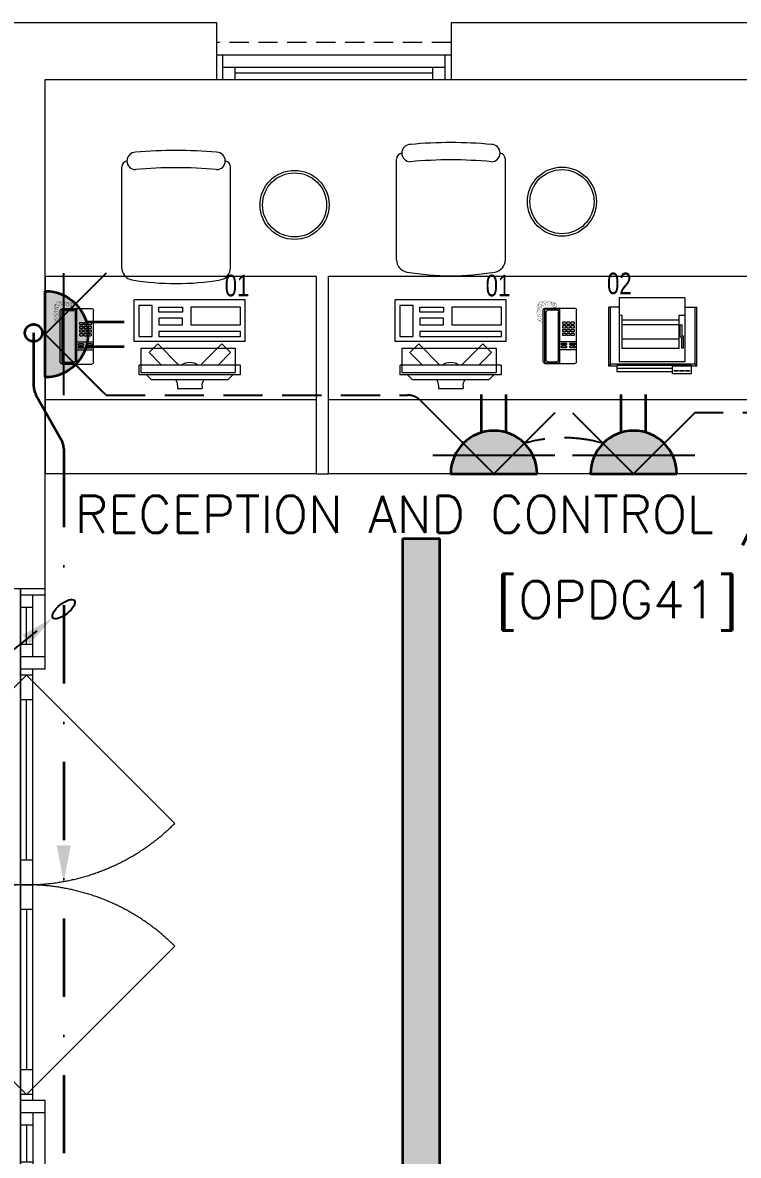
# Model space of a CAD drawing. Header units: inches. Extents: x -12418 to 57169, y -29325 to 19878.
# Drawn here: x 37087 to 39990, y 4208 to 8803 of the extents above; entities that cross this region are included whole.
import ezdxf
from ezdxf import colors
from ezdxf.entities.mleader import LeaderData, LeaderLine
from ezdxf.enums import TextEntityAlignment as Align
from ezdxf.math import Vec2, Vec3

# ---------------------------------------------------------------- set-up
doc = ezdxf.new("R2010")
doc.units = ezdxf.units.IN
doc.header["$LTSCALE"] = 25
doc.header["$MEASUREMENT"] = 0
for name, pattern in [('00-Ground Floor$0$DASHED', [0.75, 0.5, -0.25]), ('00-Ground Floor$0$HIDDEN2', [0.1875, 0.125, -0.0625]), ('DASHDOT', [25.4, 12.7, -6.35, 0, -6.35]), ('HIDDEN', [9.525, 6.35, -3.175])]:
    doc.linetypes.add(name, pattern=pattern)
doc.layers.get('0').update_dxf_attribs({"color": 8})
doc.layers.get('Defpoints').update_dxf_attribs({"color": 8})
for name, color, linetype, lineweight in [('00-Ground Floor$0$72_EGR_BASE_TEXT', 252, 'Continuous', 5), ('00-Ground Floor$0$72_EGR_EQP_TAG', 142, 'Continuous', 5), ('00-Ground Floor$0$Aluminum', 251, 'Continuous', 5), ('00-Ground Floor$0$LOADING', 253, 'Continuous', 5), ('00-Ground Floor$0$Proj', 251, 'Continuous', 5), ('00-Ground Floor$0$Walls', 251, 'Continuous', 5), ('E-LITE-CIRC @ 100', 6, 'Continuous', 25), ('E-LITE-CLNG-CNDT', 6, 'DASHDOT', 35), ('E-LITE-EXIT-NUMB', 6, 'Continuous', 25), ('E-POWR-CLNG-CNDT', 6, 'DASHDOT', 35), ('E-POWR-FLOR-CNDT', 6, 'HIDDEN', 25), ('E-POWR-FLOR-CNDT @ 100', 6, 'HIDDEN', 25), ('E-POWR-WALL @ 100', 4, 'Continuous', 35), ('T-CABL-TRAY', 60, 'Continuous', 35)]:
    doc.layers.add(name, color=color, linetype=linetype, lineweight=lineweight)
doc.styles.add('00-Ground Floor$0$SIMPLEX', font='SIMPLEX.shx', dxfattribs={"height": 150})
doc.styles.add('00-Ground Floor$0$X3G_ENTITY_257CFD', font='swisscl.ttf', dxfattribs={"height": 200})
doc.styles.add('DC_Simplex', font='SIMPLEX.shx', dxfattribs={"width": 0.7})

# ---------------------------------------------------------------- blocks, each defined once
blk = doc.blocks.new('00-Ground Floor$0$door1700')
at = {"layer": '00-Ground Floor$0$Aluminum', "linetype": '00-Ground Floor$0$DASHED', "ltscale": 300}
for p, q in [((34940, 89347.9), (35541, 89949)), ((36640, 89347.9), (36039, 89949)), ((34940, 89347.9), (35541, 88746.9)), ((36640, 89347.9), (36039, 88746.9))]:
    blk.add_line(p, q, dxfattribs=at)
at = {"layer": '00-Ground Floor$0$Aluminum'}
for p, q in [((34915, 89422.9), (34590, 89422.9)), ((34615, 89422.9), (34615, 89322.9)), ((34865, 89422.9), (34865, 89322.9)), ((34915, 89422.9), (34915, 89322.9)), ((36990, 89422.9), (36665, 89422.9)), ((36665, 89422.9), (36665, 89322.9)), ((36715, 89422.9), (36715, 89322.9)), ((36965, 89422.9), (36965, 89322.9)), ((34865, 89372.9), (34615, 89372.9)), ((34665, 89372.9), (34665, 89322.9)), ((34815, 89372.9), (34815, 89322.9)), ((36665, 89372.9), (34915, 89372.9)), ((34940, 89372.9), (34940, 89322.9)), ((35040, 89372.9), (35040, 89322.9)), ((35690, 89372.9), (35690, 89322.9)), ((35790, 89372.9), (35790, 89322.9)), ((35890, 89372.9), (35890, 89322.9)), ((36540, 89372.9), (36540, 89322.9)), ((36640, 89372.9), (36640, 89322.9)), ((36715, 89372.9), (36965, 89372.9)), ((36765, 89372.9), (36765, 89322.9)), ((36915, 89372.9), (36915, 89322.9)), ((36990, 89322.9), (34590, 89322.9)), ((34590, 89322.9), (36990, 89322.9)), ((34815, 89347.9), (34665, 89347.9)), ((35690, 89347.9), (35040, 89347.9)), ((35890, 89347.9), (36540, 89347.9)), ((36765, 89347.9), (36915, 89347.9))]:
    blk.add_line(p, q, dxfattribs=at)
at = {"layer": '00-Ground Floor$0$Aluminum', "linetype": '00-Ground Floor$0$DASHED', "ltscale": 300}
for centre, start, end in [((34940, 89347.9), 315, 45), ((36640, 89347.9), 135, 225)]:
    blk.add_arc(centre, 850, start, end, dxfattribs=at)
blk = doc.blocks.new('00-Ground Floor$0$DM20079-P')
at = {"color": 0}
for p, q in [((-0.0686, 0.217), (-0.0686, 0.008)), ((-0.0616, 0.225), (0.0594, 0.225)), ((-0.0616, 0.225), (-0.0616, 0)), ((-0.0616, 0.222), (-0.0016, 0.222)), ((-0.0616, 0.212), (-0.0565, 0.212)), ((-0.0566, 0.2105), (-0.0566, 0.0145)), ((-0.0496, 0.2175), (-0.0136, 0.2175)), ((-0.0068, 0.212), (-0.0016, 0.212)), ((-0.0066, 0.2105), (-0.0066, 0.0145)), ((-0.0016, 0.225), (-0.0016, 0)), ((0.0664, 0.217), (0.0664, 0.008)), ((-0.0016, 0.1675), (0.0664, 0.1675)), ((-0.0016, 0.135), (0.0664, 0.135)), ((-0.0616, 0.013), (-0.0565, 0.013)), ((-0.0616, 0.003), (-0.0016, 0.003)), ((-0.0594, 0), (0.0594, 0)), ((-0.0496, 0.0075), (-0.0136, 0.0075)), ((-0.0068, 0.013), (-0.0016, 0.013))]:
    blk.add_line(p, q, dxfattribs=at)
for points in [[(0.0074, 0.1605, 0.414214), (0.0054, 0.1585), (0.0054, 0.1555, 0.414214), (0.0074, 0.1535), (0.0234, 0.1535, 0.414214), (0.0254, 0.1555), (0.0254, 0.1585, 0.414214), (0.0234, 0.1605)], [(0.0234, 0.142, 0.414214), (0.0254, 0.144), (0.0254, 0.147, 0.414214), (0.0234, 0.149), (0.0074, 0.149, 0.414214), (0.0054, 0.147), (0.0054, 0.144, 0.414214), (0.0074, 0.142)], [(0.0574, 0.1535, 0.414214), (0.0594, 0.1555), (0.0594, 0.1585, 0.414214), (0.0574, 0.1605), (0.0414, 0.1605, 0.414214), (0.0394, 0.1585), (0.0394, 0.1555, 0.414214), (0.0414, 0.1535)], [(0.0574, 0.142, 0.414214), (0.0594, 0.144), (0.0594, 0.147, 0.414214), (0.0574, 0.149), (0.0414, 0.149, 0.414214), (0.0394, 0.147), (0.0394, 0.144, 0.414214), (0.0414, 0.142)], [(0.0104, 0.103, 0.414214), (0.0124, 0.101), (0.0204, 0.101, 0.414214), (0.0224, 0.103), (0.0224, 0.109, 0.414214), (0.0204, 0.111), (0.0124, 0.111, 0.414214), (0.0104, 0.109)], [(0.0104, 0.088, 0.414214), (0.0124, 0.086), (0.0204, 0.086, 0.414214), (0.0224, 0.088), (0.0224, 0.094, 0.414214), (0.0204, 0.096), (0.0124, 0.096, 0.414214), (0.0104, 0.094)], [(0.0274, 0.103, 0.414214), (0.0294, 0.101), (0.0374, 0.101, 0.414214), (0.0394, 0.103), (0.0394, 0.109, 0.414214), (0.0374, 0.111), (0.0294, 0.111, 0.414214), (0.0274, 0.109)], [(0.0274, 0.088, 0.414214), (0.0294, 0.086), (0.0374, 0.086, 0.414214), (0.0394, 0.088), (0.0394, 0.094, 0.414214), (0.0374, 0.096), (0.0294, 0.096, 0.414214), (0.0274, 0.094)], [(0.0444, 0.103, 0.414214), (0.0464, 0.101), (0.0544, 0.101, 0.414214), (0.0564, 0.103), (0.0564, 0.109, 0.414214), (0.0544, 0.111), (0.0464, 0.111, 0.414214), (0.0444, 0.109)], [(0.0444, 0.088, 0.414214), (0.0464, 0.086), (0.0544, 0.086, 0.414214), (0.0564, 0.088), (0.0564, 0.094, 0.414214), (0.0544, 0.096), (0.0464, 0.096, 0.414214), (0.0444, 0.094)], [(0.0104, 0.073, 0.414214), (0.0124, 0.071), (0.0204, 0.071, 0.414214), (0.0224, 0.073), (0.0224, 0.079, 0.414214), (0.0204, 0.081), (0.0124, 0.081, 0.414214), (0.0104, 0.079)], [(0.0104, 0.058, 0.414214), (0.0124, 0.056), (0.0204, 0.056, 0.414214), (0.0224, 0.058), (0.0224, 0.064, 0.414214), (0.0204, 0.066), (0.0124, 0.066, 0.414214), (0.0104, 0.064)], [(0.0274, 0.073, 0.414214), (0.0294, 0.071), (0.0374, 0.071, 0.414214), (0.0394, 0.073), (0.0394, 0.079, 0.414214), (0.0374, 0.081), (0.0294, 0.081, 0.414214), (0.0274, 0.079)], [(0.0274, 0.058, 0.414214), (0.0294, 0.056), (0.0374, 0.056, 0.414214), (0.0394, 0.058), (0.0394, 0.064, 0.414214), (0.0374, 0.066), (0.0294, 0.066, 0.414214), (0.0274, 0.064)], [(0.0444, 0.073, 0.414214), (0.0464, 0.071), (0.0544, 0.071, 0.414214), (0.0564, 0.073), (0.0564, 0.079, 0.414214), (0.0544, 0.081), (0.0464, 0.081, 0.414214), (0.0444, 0.079)], [(0.0444, 0.058, 0.414214), (0.0464, 0.056), (0.0544, 0.056, 0.414214), (0.0564, 0.058), (0.0564, 0.064, 0.414214), (0.0544, 0.066), (0.0464, 0.066, 0.414214), (0.0444, 0.064)]]:
    blk.add_lwpolyline(points, format="xyb", close=True, dxfattribs=at)
at = {"color": 0, "const_width": 0.001}
blk.add_lwpolyline([(-0.0686, 0.059, 0.184574), (-0.0861, 0.0478, 1.44364), (-0.0769, 0.0452, 0.837915), (-0.0907, 0.0465, 0.30536), (-0.0835, 0.0248, 1.584726), (-0.0815, 0.034, 0.253153), (-0.094, 0.0228, 0.874198), (-0.0776, 0.0142, 0.915253), (-0.0897, 0.0168, 0.223821), (-0.0874, -0.0011, 1.703343), (-0.0796, 0.005, 0.588962), (-0.0934, -0.0114, 0.717795), (-0.0769, -0.0108, 0.983104), (-0.0875, -0.0075, 0.326362), (-0.0815, -0.0259, 0.758716), (-0.0657, -0.0134, 0.906186), (-0.0743, -0.016, 0.189488), (-0.067, -0.0272, 0.7948), (-0.0506, -0.0127, 1.223996), (-0.0585, -0.0193, 0.072149), (-0.0473, -0.0259, 0.645886), (-0.0341, -0.0134, 1.366917), (-0.042, -0.0193, 0.078415), (-0.0315, -0.0246, 0.723006), (-0.0229, -0.0127, 1.105484), (-0.0289, -0.018, 0.327892), (-0.017, -0.0193, 0.446638), (-0.0144, -0.0068, 0.327263), (-0.0269, -0.0029, 1.240441), (-0.0229, -0.0094, 0.611307), (-0.0278, 0.0075)], format="xyb", dxfattribs=at)
at = {"color": 0}
for centre, radius, start, end in [((-0.0605, 0.217), 0.00813, 97.9633, 179.6649), ((-0.0496, 0.2105), 0.007, 90, 180), ((-0.0136, 0.2105), 0.007, 0, 90), ((0.0582, 0.217), 0.00813, 0.3351, 82.0367), ((-0.0605, 0.008), 0.00813, 180.3351, 277.9633), ((-0.0496, 0.0145), 0.007, 180, 270), ((-0.0136, 0.0145), 0.007, 270, 0), ((0.0582, 0.008), 0.00813, 277.9633, 359.6649)]:
    blk.add_arc(centre, radius, start, end, dxfattribs=at)
blk = doc.blocks.new('00-Ground Floor$0$GF21021-P')
for p, q in [((-0.2207, 0.4756), (-0.2207, 0.0675)), ((0.2205, 0.4756), (0.2205, 0.0675))]:
    blk.add_line(p, q)
for centre, radius, start, end in [((-0.1707, 0.4756), 0.05, 99.6329, 180), ((-0.0001, -0.5295), 1.0695, 80.3671, 99.6329), ((0.1705, 0.4756), 0.05, 0, 80.3671), ((-0.1957, 0.0675), 0.025, 180, 261.4721), ((-0.1643, 0.0425), 0.0351, 90, 270), ((0, 1.8467), 1.7767, 264.6946, 275.3053), ((0.1641, 0.0425), 0.0351, 270, 90), ((0.1955, 0.0675), 0.025, 278.5279, 0), ((0, 1.8314), 1.8314, 264.8532, 275.147)]:
    blk.add_arc(centre, radius, start, end)
blk = doc.blocks.new('00-Ground Floor$0$ITCWLS1-P')
at = {"layer": '00-Ground Floor$0$LOADING'}
for p, q in [((-0.2651, 0.43, 0), (-0.3051, 0.43, 0)), ((-0.3051, 0.43, 0), (-0.3051, 0.02, 0)), ((-0.2651, 0.43, 0), (-0.2651, 0.02, 0)), ((-0.17, 0.45), (-0.17, 0)), ((-0.17, 0.45), (0, 0.45)), ((-0.1496, 0.4305), (-0.1291, 0.4305)), ((-0.1291, 0.4305), (-0.1291, 0.4089)), ((0, 0.45), (0, 0)), ((-0.3251, 0.38, 0), (-0.3051, 0.4, 0)), ((-0.3251, 0.38, 0), (-0.3251, 0.07, 0)), ((-0.197, 0.4094), (-0.295, 0.4094)), ((-0.295, 0.0264), (-0.295, 0.4094)), ((-0.197, 0.0264), (-0.197, 0.4094)), ((-0.3503, 0.275), (-0.3596, 0.275)), ((-0.3596, 0.175), (-0.3596, 0.275)), ((-0.3503, 0.175), (-0.3596, 0.175)), ((-0.3251, 0.07, 0), (-0.3051, 0.05, 0)), ((-0.3051, 0.02, 0), (-0.2651, 0.02, 0)), ((-0.197, 0.0264), (-0.295, 0.0264)), ((-0.17, 0), (0, 0))]:
    blk.add_line(p, q, dxfattribs=at)
at = {"layer": '00-Ground Floor$0$LOADING', "extrusion": (2.48281e-10, 3.18408e-10, -1)}
for p, q in [((-0.2651, 0.3395), (-0.2144, 0.3902)), ((-0.1791, 0.3548), (-0.2144, 0.3902)), ((-0.2651, 0.2688), (-0.1791, 0.3548))]:
    blk.add_line(p, q, dxfattribs=at)
at = {"layer": '00-Ground Floor$0$LOADING', "extrusion": (2.48281e-10, -3.18408e-10, -1)}
for p, q in [((-0.2651, 0.1812), (-0.1791, 0.0952)), ((-0.2651, 0.1105), (-0.2144, 0.0598)), ((-0.1791, 0.0952), (-0.2144, 0.0598))]:
    blk.add_line(p, q, dxfattribs=at)
at = {"layer": '00-Ground Floor$0$LOADING'}
for points in [[(-0.1291, 0.4089), (-0.1291, 0.1), (-0.1496, 0.1), (-0.1496, 0.4305)], [(-0.1496, 0.1), (-0.1496, 0.1), (-0.1496, 0.1), (-0.1496, 0.1), (-0.1496, 0.1), (-0.1496, 0.1), (-0.1496, 0.1), (-0.1496, 0.1), (-0.1496, 0.1)], [(-0.1496, 0.1), (-0.1496, 0.1), (-0.1496, 0.1), (-0.1496, 0.1), (-0.1496, 0.1), (-0.1496, 0.1), (-0.1496, 0.1), (-0.1496, 0.1), (-0.1496, 0.1), (-0.1496, 0.1), (-0.1496, 0.1), (-0.1496, 0.1), (-0.1496, 0.1), (-0.1496, 0.1), (-0.1496, 0.1), (-0.1496, 0.1), (-0.1496, 0.1), (-0.1496, 0.1)], [(-0.1496, 0.1), (-0.1496, 0.1), (-0.1496, 0.1), (-0.1496, 0.1), (-0.1496, 0.1), (-0.1496, 0.1), (-0.1496, 0.1), (-0.1496, 0.1), (-0.1496, 0.1), (-0.1496, 0.1)], [(-0.1496, 0.1), (-0.1496, 0.1), (-0.1496, 0.1), (-0.1496, 0.1), (-0.1496, 0.1), (-0.1496, 0.1), (-0.1496, 0.1)], [(-0.1496, 0.1), (-0.1496, 0.1), (-0.1496, 0.1), (-0.1496, 0.1), (-0.1496, 0.1), (-0.1496, 0.1), (-0.1496, 0.1), (-0.1496, 0.1), (-0.1496, 0.1), (-0.1496, 0.1)], [(-0.1496, 0.1), (-0.1496, 0.1), (-0.1496, 0.1), (-0.1496, 0.1), (-0.1496, 0.1), (-0.1496, 0.1), (-0.1496, 0.1), (-0.1496, 0.1), (-0.1496, 0.1), (-0.1496, 0.1), (-0.1496, 0.1), (-0.1496, 0.1), (-0.1496, 0.1), (-0.1496, 0.1), (-0.1496, 0.1)], [(-0.1496, 0.1), (-0.1496, 0.1), (-0.1496, 0.1), (-0.1496, 0.1), (-0.1496, 0.1), (-0.1496, 0.1), (-0.1496, 0.1), (-0.1496, 0.1), (-0.1496, 0.1), (-0.1496, 0.1)], [(-0.1496, 0.1), (-0.1496, 0.1), (-0.1496, 0.1), (-0.1496, 0.1), (-0.1496, 0.1), (-0.1496, 0.1), (-0.1496, 0.1), (-0.1496, 0.1), (-0.1496, 0.1), (-0.1496, 0.1)], [(-0.1496, 0.1), (-0.1496, 0.1), (-0.1496, 0.1), (-0.1496, 0.1), (-0.1496, 0.1), (-0.1496, 0.1), (-0.1496, 0.1), (-0.1496, 0.1), (-0.1496, 0.1), (-0.1496, 0.1), (-0.1496, 0.1), (-0.1496, 0.1), (-0.1496, 0.1), (-0.1496, 0.1), (-0.1496, 0.1), (-0.1496, 0.1), (-0.1496, 0.1), (-0.1496, 0.1), (-0.1496, 0.1), (-0.1496, 0.1), (-0.1496, 0.1), (-0.1496, 0.1), (-0.1496, 0.1), (-0.1496, 0.1), (-0.1496, 0.1), (-0.1496, 0.1), (-0.1496, 0.1), (-0.1496, 0.1), (-0.1496, 0.1), (-0.1496, 0.1), (-0.1496, 0.1), (-0.1496, 0.1), (-0.1496, 0.1), (-0.1496, 0.1), (-0.1496, 0.1), (-0.1496, 0.1), (-0.1496, 0.1), (-0.1496, 0.1), (-0.1496, 0.1), (-0.1496, 0.1), (-0.1496, 0.1), (-0.1496, 0.1), (-0.1496, 0.1), (-0.1496, 0.1), (-0.1496, 0.1), (-0.1496, 0.1), (-0.1496, 0.1), (-0.1496, 0.1), (-0.1496, 0.1), (-0.1496, 0.1), (-0.1496, 0.1), (-0.1496, 0.1), (-0.1496, 0.1), (-0.1496, 0.1)], [(-0.1496, 0.1), (-0.1496, 0.1), (-0.1496, 0.1), (-0.1496, 0.1), (-0.1496, 0.1), (-0.1496, 0.1), (-0.1496, 0.1), (-0.1496, 0.1), (-0.1496, 0.1), (-0.1496, 0.1), (-0.1496, 0.1), (-0.1496, 0.1), (-0.1496, 0.1), (-0.1496, 0.1), (-0.1496, 0.1), (-0.1496, 0.1), (-0.1496, 0.1), (-0.1496, 0.1), (-0.1496, 0.1), (-0.1496, 0.1), (-0.1496, 0.1), (-0.1496, 0.1), (-0.1496, 0.1), (-0.1496, 0.1), (-0.1496, 0.1), (-0.1496, 0.1), (-0.1496, 0.1), (-0.1496, 0.1), (-0.1496, 0.1), (-0.1496, 0.1), (-0.1496, 0.1), (-0.1496, 0.1), (-0.1496, 0.1), (-0.1496, 0.1), (-0.1496, 0.1), (-0.1496, 0.1), (-0.1496, 0.1), (-0.1496, 0.1), (-0.1496, 0.1), (-0.1496, 0.1), (-0.1496, 0.1), (-0.1496, 0.1), (-0.1496, 0.1), (-0.1496, 0.1), (-0.1496, 0.1), (-0.1496, 0.1), (-0.1496, 0.1), (-0.1496, 0.1), (-0.1496, 0.1), (-0.1496, 0.1), (-0.1496, 0.1), (-0.1496, 0.1), (-0.1496, 0.1), (-0.1496, 0.1), (-0.1496, 0.1), (-0.1496, 0.1), (-0.1496, 0.1), (-0.1496, 0.1), (-0.1496, 0.1), (-0.1496, 0.1), (-0.1496, 0.1), (-0.1496, 0.1), (-0.1496, 0.1), (-0.1496, 0.1), (-0.1496, 0.1), (-0.1496, 0.1), (-0.1496, 0.1), (-0.1496, 0.1), (-0.1496, 0.1), (-0.1496, 0.1), (-0.1496, 0.1), (-0.1496, 0.1), (-0.1496, 0.1), (-0.1496, 0.1), (-0.1496, 0.1), (-0.1496, 0.1), (-0.1496, 0.1), (-0.1496, 0.1), (-0.1496, 0.1), (-0.1496, 0.1), (-0.1496, 0.1), (-0.1496, 0.1), (-0.1496, 0.1), (-0.1496, 0.1), (-0.1496, 0.1), (-0.1496, 0.1), (-0.1496, 0.1), (-0.1496, 0.1), (-0.1496, 0.1)], [(-0.1496, 0.1), (-0.1496, 0.1), (-0.1496, 0.1), (-0.1496, 0.1), (-0.1496, 0.1), (-0.1496, 0.1), (-0.1496, 0.1), (-0.1496, 0.1), (-0.1496, 0.1), (-0.1496, 0.1), (-0.1496, 0.1), (-0.1496, 0.1)], [(-0.1496, 0.1), (-0.1496, 0.1), (-0.1496, 0.1), (-0.1496, 0.1), (-0.1496, 0.1), (-0.1496, 0.1), (-0.1496, 0.1)], [(-0.1496, 0.1), (-0.1496, 0.1), (-0.1496, 0.1), (-0.1496, 0.1), (-0.1496, 0.1), (-0.1496, 0.1), (-0.1496, 0.1), (-0.1496, 0.1), (-0.1496, 0.1), (-0.1496, 0.1), (-0.1496, 0.1), (-0.1496, 0.1), (-0.1496, 0.1), (-0.1496, 0.1), (-0.1496, 0.1), (-0.1496, 0.1), (-0.1496, 0.1)], [(-0.1496, 0.1), (-0.1496, 0.1), (-0.1496, 0.1), (-0.1496, 0.1), (-0.1496, 0.1), (-0.1496, 0.1), (-0.1496, 0.1), (-0.1496, 0.1), (-0.1496, 0.1), (-0.1496, 0.1), (-0.1496, 0.1), (-0.1496, 0.1), (-0.1496, 0.1), (-0.1496, 0.1), (-0.1496, 0.1), (-0.1496, 0.1), (-0.1496, 0.1), (-0.1496, 0.1), (-0.1496, 0.1), (-0.1496, 0.1), (-0.1496, 0.1), (-0.1496, 0.1), (-0.1496, 0.1), (-0.1496, 0.1), (-0.1496, 0.1), (-0.1496, 0.1), (-0.1496, 0.1), (-0.1496, 0.1), (-0.1496, 0.1), (-0.1496, 0.1), (-0.1496, 0.1), (-0.1496, 0.1), (-0.1496, 0.1), (-0.1496, 0.1), (-0.1496, 0.1), (-0.1496, 0.1), (-0.1496, 0.1), (-0.1496, 0.1), (-0.1496, 0.1), (-0.1496, 0.1), (-0.1496, 0.1), (-0.1496, 0.1), (-0.1496, 0.1), (-0.1496, 0.1), (-0.1496, 0.1), (-0.1496, 0.1), (-0.1496, 0.1), (-0.1496, 0.1), (-0.1496, 0.1), (-0.1496, 0.1), (-0.1496, 0.1), (-0.1496, 0.1), (-0.1496, 0.1), (-0.1496, 0.1), (-0.1496, 0.1), (-0.1496, 0.1), (-0.1496, 0.1), (-0.1496, 0.1), (-0.1496, 0.1), (-0.1496, 0.1), (-0.1496, 0.1), (-0.1496, 0.1), (-0.1496, 0.1), (-0.1496, 0.1), (-0.1496, 0.1), (-0.1496, 0.1), (-0.1496, 0.1), (-0.1496, 0.1), (-0.1496, 0.1), (-0.1496, 0.1), (-0.1496, 0.1), (-0.1496, 0.1), (-0.1496, 0.1), (-0.1496, 0.1), (-0.1496, 0.1), (-0.1496, 0.1), (-0.1496, 0.1), (-0.1496, 0.1), (-0.1496, 0.1), (-0.1496, 0.1), (-0.1496, 0.1), (-0.1496, 0.1), (-0.1496, 0.1), (-0.1496, 0.1), (-0.1496, 0.1), (-0.1496, 0.1), (-0.1496, 0.1), (-0.1496, 0.1), (-0.1496, 0.1), (-0.1496, 0.1), (-0.1496, 0.1), (-0.1496, 0.1), (-0.1496, 0.1), (-0.1496, 0.1), (-0.1496, 0.1), (-0.1496, 0.1), (-0.1496, 0.1), (-0.1496, 0.1), (-0.1496, 0.1), (-0.1496, 0.1), (-0.1496, 0.1), (-0.1496, 0.1), (-0.1496, 0.1), (-0.1496, 0.1), (-0.1496, 0.1), (-0.1496, 0.1), (-0.1496, 0.1), (-0.1496, 0.1), (-0.1496, 0.1), (-0.1496, 0.1), (-0.1496, 0.1)], [(-0.1496, 0.1), (-0.1496, 0.1), (-0.1496, 0.1), (-0.1496, 0.1), (-0.1496, 0.1), (-0.1496, 0.1), (-0.1496, 0.1), (-0.1496, 0.1)]]:
    blk.add_lwpolyline(points, dxfattribs=at)
for points in [[(-0.1019, 0.4305), (-0.0304, 0.4305), (-0.0304, 0.2294), (-0.1019, 0.2294)], [(-0.1019, 0.1954), (-0.0747, 0.1954), (-0.0747, 0.1), (-0.1019, 0.1)], [(-0.0304, 0.1954), (-0.0508, 0.1954), (-0.0508, 0.1), (-0.0304, 0.1)], [(-0.1496, 0.1), (-0.1496, 0.1), (-0.1496, 0.1), (-0.1496, 0.1), (-0.1496, 0.1), (-0.1496, 0.1), (-0.1496, 0.1), (-0.1496, 0.1), (-0.1496, 0.1), (-0.1496, 0.1), (-0.1496, 0.1), (-0.1496, 0.1), (-0.1496, 0.1), (-0.1496, 0.1), (-0.1496, 0.1), (-0.1496, 0.1), (-0.1496, 0.1), (-0.1496, 0.1), (-0.1496, 0.1), (-0.1496, 0.1), (-0.1496, 0.1), (-0.1496, 0.1), (-0.1496, 0.1), (-0.1496, 0.1), (-0.1496, 0.1), (-0.1496, 0.1), (-0.1496, 0.1), (-0.1496, 0.1), (-0.1496, 0.1), (-0.1496, 0.1), (-0.1496, 0.1), (-0.1496, 0.1), (-0.1496, 0.1), (-0.1496, 0.1), (-0.1496, 0.1), (-0.1496, 0.1), (-0.1496, 0.1), (-0.1496, 0.1), (-0.1496, 0.1), (-0.1496, 0.1), (-0.1496, 0.1), (-0.1496, 0.1), (-0.1496, 0.1), (-0.1496, 0.1), (-0.1496, 0.1), (-0.1496, 0.1), (-0.1496, 0.1), (-0.1496, 0.1), (-0.1496, 0.1), (-0.1496, 0.1), (-0.1496, 0.1), (-0.1496, 0.1), (-0.1496, 0.1), (-0.1496, 0.1), (-0.1496, 0.1), (-0.1496, 0.1), (-0.1496, 0.1), (-0.1496, 0.1), (-0.1496, 0.1), (-0.1496, 0.1), (-0.1496, 0.1), (-0.1496, 0.1), (-0.1496, 0.1), (-0.1496, 0.1), (-0.1496, 0.1), (-0.1496, 0.1), (-0.1496, 0.1), (-0.1496, 0.1), (-0.1496, 0.1), (-0.1496, 0.1), (-0.1496, 0.1), (-0.1496, 0.1), (-0.1496, 0.1), (-0.1496, 0.1), (-0.1496, 0.1), (-0.1496, 0.1), (-0.1496, 0.1), (-0.1496, 0.1), (-0.1496, 0.1), (-0.1496, 0.1), (-0.1496, 0.1), (-0.1496, 0.1), (-0.1496, 0.1), (-0.1496, 0.1), (-0.1496, 0.1), (-0.1496, 0.1), (-0.1496, 0.1), (-0.1496, 0.1), (-0.1496, 0.1), (-0.1496, 0.1), (-0.1496, 0.1), (-0.1496, 0.1), (-0.1496, 0.1), (-0.1496, 0.1), (-0.1496, 0.1), (-0.1496, 0.1), (-0.1496, 0.1), (-0.1496, 0.1), (-0.1496, 0.1), (-0.1496, 0.1), (-0.1496, 0.1), (-0.1496, 0.1), (-0.1496, 0.1), (-0.1496, 0.1), (-0.1496, 0.1), (-0.1496, 0.1), (-0.1496, 0.1), (-0.1496, 0.1), (-0.1496, 0.1), (-0.1496, 0.1), (-0.1496, 0.1), (-0.1496, 0.1), (-0.1496, 0.1), (-0.1496, 0.1), (-0.1496, 0.1), (-0.1496, 0.1), (-0.1496, 0.1), (-0.1496, 0.1), (-0.1496, 0.1), (-0.1496, 0.1), (-0.1496, 0.1), (-0.1496, 0.1), (-0.1496, 0.1), (-0.1496, 0.1), (-0.1496, 0.1), (-0.1496, 0.1), (-0.1496, 0.1), (-0.1496, 0.1), (-0.1496, 0.1), (-0.1496, 0.1), (-0.1496, 0.1), (-0.1496, 0.1), (-0.1496, 0.1), (-0.1496, 0.1), (-0.1496, 0.1), (-0.1496, 0.1), (-0.1496, 0.1), (-0.1496, 0.1), (-0.1496, 0.1), (-0.1496, 0.1), (-0.1496, 0.1), (-0.1496, 0.1), (-0.1496, 0.1), (-0.1496, 0.1), (-0.1496, 0.1), (-0.1496, 0.1), (-0.1496, 0.1), (-0.1496, 0.1), (-0.1496, 0.1), (-0.1496, 0.1), (-0.1496, 0.1), (-0.1496, 0.1), (-0.1496, 0.1), (-0.1496, 0.1), (-0.1496, 0.1), (-0.1496, 0.1), (-0.1496, 0.1), (-0.1496, 0.1), (-0.1496, 0.1), (-0.1496, 0.1), (-0.1496, 0.1), (-0.1496, 0.1), (-0.1496, 0.1), (-0.1496, 0.1), (-0.1496, 0.1), (-0.1496, 0.1), (-0.1496, 0.1), (-0.1496, 0.1), (-0.1496, 0.1), (-0.1496, 0.1), (-0.1496, 0.1), (-0.1496, 0.1), (-0.1496, 0.1), (-0.1496, 0.1), (-0.1496, 0.1), (-0.1496, 0.1), (-0.1496, 0.1), (-0.1496, 0.1), (-0.1496, 0.1), (-0.1496, 0.1), (-0.1496, 0.1), (-0.1496, 0.1), (-0.1496, 0.1), (-0.1496, 0.1), (-0.1496, 0.1), (-0.1496, 0.1), (-0.1496, 0.1), (-0.1496, 0.1), (-0.1496, 0.1), (-0.1496, 0.1), (-0.1496, 0.1), (-0.1496, 0.1), (-0.1496, 0.1), (-0.1496, 0.1), (-0.1496, 0.1), (-0.1496, 0.1), (-0.1496, 0.1), (-0.1496, 0.1), (-0.1496, 0.1), (-0.1496, 0.1), (-0.1496, 0.1), (-0.1496, 0.1), (-0.1496, 0.1), (-0.1496, 0.1), (-0.1496, 0.1), (-0.1496, 0.1), (-0.1496, 0.1), (-0.1496, 0.1), (-0.1496, 0.1), (-0.1496, 0.1), (-0.1496, 0.1), (-0.1496, 0.1), (-0.1496, 0.1), (-0.1496, 0.1), (-0.1496, 0.1), (-0.1496, 0.1), (-0.1496, 0.1), (-0.1496, 0.1), (-0.1496, 0.1), (-0.1496, 0.1), (-0.1496, 0.1), (-0.1496, 0.1), (-0.1496, 0.1), (-0.1496, 0.1), (-0.1496, 0.1), (-0.1496, 0.1), (-0.1496, 0.1), (-0.1496, 0.1), (-0.1496, 0.1), (-0.1496, 0.1), (-0.1496, 0.1), (-0.1496, 0.1), (-0.1496, 0.1), (-0.1496, 0.1), (-0.1496, 0.1), (-0.1496, 0.1), (-0.1496, 0.1), (-0.1496, 0.1), (-0.1496, 0.1), (-0.1496, 0.1), (-0.1496, 0.1), (-0.1496, 0.1), (-0.1496, 0.1), (-0.1496, 0.1), (-0.1496, 0.1), (-0.1496, 0.1), (-0.1496, 0.1), (-0.1496, 0.1), (-0.1496, 0.1), (-0.1496, 0.1), (-0.1496, 0.1), (-0.1496, 0.1), (-0.1496, 0.1), (-0.1496, 0.1), (-0.1496, 0.1), (-0.1496, 0.1), (-0.1496, 0.1), (-0.1496, 0.1), (-0.1496, 0.1), (-0.1496, 0.1), (-0.1496, 0.1), (-0.1496, 0.1), (-0.1496, 0.1), (-0.1496, 0.1), (-0.1496, 0.1), (-0.1496, 0.1), (-0.1496, 0.1), (-0.1496, 0.1), (-0.1496, 0.1), (-0.1496, 0.1), (-0.1496, 0.1), (-0.1496, 0.1), (-0.1496, 0.1), (-0.1496, 0.1), (-0.1496, 0.1), (-0.1496, 0.1), (-0.1496, 0.1)], [(-0.1496, 0.1), (-0.1496, 0.1), (-0.1496, 0.1), (-0.1496, 0.1), (-0.1496, 0.1), (-0.1496, 0.1), (-0.1496, 0.1), (-0.1496, 0.1), (-0.1496, 0.1), (-0.1496, 0.1), (-0.1496, 0.1), (-0.1496, 0.1), (-0.1496, 0.1), (-0.1496, 0.1), (-0.1496, 0.1), (-0.1496, 0.1), (-0.1496, 0.1), (-0.1496, 0.1), (-0.1496, 0.1), (-0.1496, 0.1), (-0.1496, 0.1), (-0.1496, 0.1), (-0.1496, 0.1), (-0.1496, 0.1), (-0.1496, 0.1), (-0.1496, 0.1), (-0.1496, 0.1), (-0.1496, 0.1), (-0.1496, 0.1), (-0.1496, 0.1), (-0.1496, 0.1), (-0.1496, 0.1), (-0.1496, 0.1), (-0.1496, 0.1), (-0.1496, 0.1), (-0.1496, 0.1), (-0.1496, 0.1), (-0.1496, 0.1), (-0.1496, 0.1), (-0.1496, 0.1), (-0.1496, 0.1), (-0.1496, 0.1), (-0.1496, 0.1), (-0.1496, 0.1), (-0.1496, 0.1), (-0.1496, 0.1), (-0.1496, 0.1), (-0.1496, 0.1), (-0.1496, 0.1), (-0.1496, 0.1), (-0.1496, 0.1), (-0.1496, 0.1), (-0.1496, 0.1), (-0.1496, 0.1), (-0.1496, 0.1), (-0.1496, 0.1), (-0.1496, 0.1), (-0.1496, 0.1), (-0.1496, 0.1), (-0.1496, 0.1), (-0.1496, 0.1), (-0.1496, 0.1), (-0.1496, 0.1), (-0.1496, 0.1), (-0.1496, 0.1), (-0.1496, 0.1), (-0.1496, 0.1), (-0.1496, 0.1), (-0.1496, 0.1), (-0.1496, 0.1), (-0.1496, 0.1), (-0.1496, 0.1), (-0.1496, 0.1), (-0.1496, 0.1), (-0.1496, 0.1), (-0.1496, 0.1), (-0.1496, 0.1), (-0.1496, 0.1), (-0.1496, 0.1), (-0.1496, 0.1), (-0.1496, 0.1), (-0.1496, 0.1), (-0.1496, 0.1), (-0.1496, 0.1), (-0.1496, 0.1), (-0.1496, 0.1), (-0.1496, 0.1), (-0.1496, 0.1), (-0.1496, 0.1), (-0.1496, 0.1), (-0.1496, 0.1), (-0.1496, 0.1), (-0.1496, 0.1), (-0.1496, 0.1), (-0.1496, 0.1), (-0.1496, 0.1), (-0.1496, 0.1), (-0.1496, 0.1), (-0.1496, 0.1), (-0.1496, 0.1), (-0.1496, 0.1), (-0.1496, 0.1), (-0.1496, 0.1), (-0.1496, 0.1), (-0.1496, 0.1), (-0.1496, 0.1), (-0.1496, 0.1), (-0.1496, 0.1), (-0.1496, 0.1), (-0.1496, 0.1), (-0.1496, 0.1), (-0.1496, 0.1), (-0.1496, 0.1), (-0.1496, 0.1), (-0.1496, 0.1), (-0.1496, 0.1), (-0.1496, 0.1), (-0.1496, 0.1), (-0.1496, 0.1), (-0.1496, 0.1), (-0.1496, 0.1), (-0.1496, 0.1), (-0.1496, 0.1), (-0.1496, 0.1), (-0.1496, 0.1), (-0.1496, 0.1), (-0.1496, 0.1), (-0.1496, 0.1), (-0.1496, 0.1), (-0.1496, 0.1), (-0.1496, 0.1), (-0.1496, 0.1), (-0.1496, 0.1), (-0.1496, 0.1), (-0.1496, 0.1), (-0.1496, 0.1), (-0.1496, 0.1), (-0.1496, 0.1), (-0.1496, 0.1), (-0.1496, 0.1), (-0.1496, 0.1), (-0.1496, 0.1), (-0.1496, 0.1), (-0.1496, 0.1), (-0.1496, 0.1), (-0.1496, 0.1), (-0.1496, 0.1), (-0.1496, 0.1), (-0.1496, 0.1), (-0.1496, 0.1), (-0.1496, 0.1), (-0.1496, 0.1), (-0.1496, 0.1), (-0.1496, 0.1), (-0.1496, 0.1), (-0.1496, 0.1), (-0.1496, 0.1), (-0.1496, 0.1), (-0.1496, 0.1), (-0.1496, 0.1), (-0.1496, 0.1), (-0.1496, 0.1), (-0.1496, 0.1), (-0.1496, 0.1), (-0.1496, 0.1), (-0.1496, 0.1), (-0.1496, 0.1), (-0.1496, 0.1), (-0.1496, 0.1), (-0.1496, 0.1), (-0.1496, 0.1), (-0.1496, 0.1), (-0.1496, 0.1), (-0.1496, 0.1), (-0.1496, 0.1), (-0.1496, 0.1), (-0.1496, 0.1), (-0.1496, 0.1), (-0.1496, 0.1), (-0.1496, 0.1), (-0.1496, 0.1), (-0.1496, 0.1), (-0.1496, 0.1), (-0.1496, 0.1), (-0.1496, 0.1), (-0.1496, 0.1), (-0.1496, 0.1), (-0.1496, 0.1), (-0.1496, 0.1), (-0.1496, 0.1), (-0.1496, 0.1), (-0.1496, 0.1), (-0.1496, 0.1), (-0.1496, 0.1), (-0.1496, 0.1), (-0.1496, 0.1), (-0.1496, 0.1), (-0.1496, 0.1), (-0.1496, 0.1), (-0.1496, 0.1), (-0.1496, 0.1), (-0.1496, 0.1), (-0.1496, 0.1), (-0.1496, 0.1), (-0.1496, 0.1), (-0.1496, 0.1), (-0.1496, 0.1), (-0.1496, 0.1), (-0.1496, 0.1), (-0.1496, 0.1), (-0.1496, 0.1), (-0.1496, 0.1), (-0.1496, 0.1), (-0.1496, 0.1)], [(-0.1496, 0.1), (-0.1496, 0.1), (-0.1496, 0.1), (-0.1496, 0.1), (-0.1496, 0.1), (-0.1496, 0.1), (-0.1496, 0.1), (-0.1496, 0.1), (-0.1496, 0.1), (-0.1496, 0.1), (-0.1496, 0.1), (-0.1496, 0.1), (-0.1496, 0.1), (-0.1496, 0.1), (-0.1496, 0.1), (-0.1496, 0.1), (-0.1496, 0.1), (-0.1496, 0.1), (-0.1496, 0.1), (-0.1496, 0.1), (-0.1496, 0.1), (-0.1496, 0.1), (-0.1496, 0.1), (-0.1496, 0.1), (-0.1496, 0.1), (-0.1496, 0.1), (-0.1496, 0.1), (-0.1496, 0.1), (-0.1496, 0.1), (-0.1496, 0.1), (-0.1496, 0.1), (-0.1496, 0.1), (-0.1496, 0.1), (-0.1496, 0.1), (-0.1496, 0.1), (-0.1496, 0.1), (-0.1496, 0.1), (-0.1496, 0.1), (-0.1496, 0.1), (-0.1496, 0.1), (-0.1496, 0.1), (-0.1496, 0.1), (-0.1496, 0.1), (-0.1496, 0.1), (-0.1496, 0.1), (-0.1496, 0.1), (-0.1496, 0.1), (-0.1496, 0.1), (-0.1496, 0.1), (-0.1496, 0.1), (-0.1496, 0.1), (-0.1496, 0.1), (-0.1496, 0.1), (-0.1496, 0.1), (-0.1496, 0.1), (-0.1496, 0.1), (-0.1496, 0.1), (-0.1496, 0.1), (-0.1496, 0.1), (-0.1496, 0.1), (-0.1496, 0.1), (-0.1496, 0.1), (-0.1496, 0.1), (-0.1496, 0.1), (-0.1496, 0.1), (-0.1496, 0.1), (-0.1496, 0.1), (-0.1496, 0.1), (-0.1496, 0.1), (-0.1496, 0.1), (-0.1496, 0.1), (-0.1496, 0.1), (-0.1496, 0.1), (-0.1496, 0.1), (-0.1496, 0.1), (-0.1496, 0.1), (-0.1496, 0.1), (-0.1496, 0.1), (-0.1496, 0.1), (-0.1496, 0.1), (-0.1496, 0.1), (-0.1496, 0.1), (-0.1496, 0.1), (-0.1496, 0.1), (-0.1496, 0.1), (-0.1496, 0.1), (-0.1496, 0.1), (-0.1496, 0.1), (-0.1496, 0.1), (-0.1496, 0.1), (-0.1496, 0.1), (-0.1496, 0.1), (-0.1496, 0.1), (-0.1496, 0.1), (-0.1496, 0.1), (-0.1496, 0.1), (-0.1496, 0.1), (-0.1496, 0.1), (-0.1496, 0.1), (-0.1496, 0.1), (-0.1496, 0.1), (-0.1496, 0.1), (-0.1496, 0.1), (-0.1496, 0.1), (-0.1496, 0.1), (-0.1496, 0.1), (-0.1496, 0.1), (-0.1496, 0.1), (-0.1496, 0.1), (-0.1496, 0.1), (-0.1496, 0.1), (-0.1496, 0.1), (-0.1496, 0.1), (-0.1496, 0.1), (-0.1496, 0.1), (-0.1496, 0.1), (-0.1496, 0.1), (-0.1496, 0.1), (-0.1496, 0.1), (-0.1496, 0.1), (-0.1496, 0.1), (-0.1496, 0.1), (-0.1496, 0.1), (-0.1496, 0.1), (-0.1496, 0.1), (-0.1496, 0.1), (-0.1496, 0.1), (-0.1496, 0.1), (-0.1496, 0.1), (-0.1496, 0.1), (-0.1496, 0.1), (-0.1496, 0.1), (-0.1496, 0.1), (-0.1496, 0.1), (-0.1496, 0.1), (-0.1496, 0.1), (-0.1496, 0.1), (-0.1496, 0.1), (-0.1496, 0.1), (-0.1496, 0.1), (-0.1496, 0.1), (-0.1496, 0.1), (-0.1496, 0.1), (-0.1496, 0.1), (-0.1496, 0.1), (-0.1496, 0.1), (-0.1496, 0.1), (-0.1496, 0.1), (-0.1496, 0.1), (-0.1496, 0.1), (-0.1496, 0.1), (-0.1496, 0.1), (-0.1496, 0.1), (-0.1496, 0.1), (-0.1496, 0.1), (-0.1496, 0.1), (-0.1496, 0.1), (-0.1496, 0.1), (-0.1496, 0.1), (-0.1496, 0.1), (-0.1496, 0.1), (-0.1496, 0.1), (-0.1496, 0.1), (-0.1496, 0.1), (-0.1496, 0.1), (-0.1496, 0.1), (-0.1496, 0.1), (-0.1496, 0.1), (-0.1496, 0.1), (-0.1496, 0.1), (-0.1496, 0.1), (-0.1496, 0.1), (-0.1496, 0.1), (-0.1496, 0.1), (-0.1496, 0.1), (-0.1496, 0.1), (-0.1496, 0.1), (-0.1496, 0.1), (-0.1496, 0.1), (-0.1496, 0.1), (-0.1496, 0.1), (-0.1496, 0.1), (-0.1496, 0.1), (-0.1496, 0.1), (-0.1496, 0.1), (-0.1496, 0.1), (-0.1496, 0.1), (-0.1496, 0.1), (-0.1496, 0.1), (-0.1496, 0.1), (-0.1496, 0.1), (-0.1496, 0.1), (-0.1496, 0.1), (-0.1496, 0.1), (-0.1496, 0.1), (-0.1496, 0.1), (-0.1496, 0.1), (-0.1496, 0.1), (-0.1496, 0.1), (-0.1496, 0.1), (-0.1496, 0.1), (-0.1496, 0.1), (-0.1496, 0.1), (-0.1496, 0.1), (-0.1496, 0.1), (-0.1496, 0.1), (-0.1496, 0.1), (-0.1496, 0.1), (-0.1496, 0.1), (-0.1496, 0.1), (-0.1496, 0.1), (-0.1496, 0.1), (-0.1496, 0.1), (-0.1496, 0.1), (-0.1496, 0.1), (-0.1496, 0.1), (-0.1496, 0.1), (-0.1496, 0.1), (-0.1496, 0.1)], [(-0.1496, 0.0727), (-0.0236, 0.0727), (-0.0236, 0.0182), (-0.1496, 0.0182)]]:
    blk.add_lwpolyline(points, close=True, dxfattribs=at)
for centre, radius, start, end in [((-0.3503, 0.325), 0.05, 270, 300.3093), ((-0.3089, 0.225), 0.0556, 321.9431, 38.0569), ((-0.3503, 0.125), 0.05, 59.6907, 90)]:
    blk.add_arc(centre, radius, start, end, dxfattribs=at)
blk = doc.blocks.new('00-Ground Floor$0$WM00001-P')
at = {"layer": '00-Ground Floor$0$LOADING'}
for radius in [0.14, 0.13]:
    blk.add_circle((0, 0), radius, dxfattribs=at)
blk = doc.blocks.new('00-Ground Floor$0$ITPPLT2C-P')
at = {"color": 0}
for p, q in [((0, 0), (0, -0.2262)), ((0.0252, 0), (0, 0)), ((0.0139, 0), (0.0139, -0.2262)), ((0.0252, 0), (0.0139, 0)), ((0.0229, 0.0318), (0.2618, 0.0318)), ((0.0304, 0.0256), (0.0229, 0.0318)), ((0.0229, 0), (0.0229, 0.0318)), ((0.0252, -0.2262), (0.0252, 0)), ((0.0304, -0.3182), (0.0304, 0.0256)), ((0.0304, 0.0256), (0.2618, 0.0256)), ((0.2618, -0.0096), (0.2618, 0.0318)), ((0.0401, -0.2769), (0.0401, -0.0096)), ((0.3, -0.0096), (0.0401, -0.0096)), ((0.0939, -0.2515), (0.0939, -0.0222)), ((0.0939, -0.0222), (0.2274, -0.0222)), ((0.1321, -0.2515), (0.1321, -0.0222)), ((0.1894, -0.2515), (0.1894, -0.0222)), ((0.2082, -0.2515), (0.2082, -0.0222)), ((0.2274, -0.0222), (0.2274, -0.0096)), ((0.3, -0.2769), (0.3, -0.0096)), ((-0.0091, -0.2262), (0.0267, -0.2262)), ((-0.0091, -0.3023), (-0.0091, -0.2262)), ((-0.0087, -0.2262), (0.0236, -0.2262)), ((-0.0087, -0.3023), (-0.0087, -0.2262)), ((0, -0.2262), (0.0252, -0.2262)), ((0.0139, -0.2262), (0.0252, -0.2262)), ((0.0236, -0.2262), (0.0236, -0.3023)), ((0.0267, -0.2262), (0.0267, -0.3023)), ((0.0023, -0.2495), (0.0023, -0.2334)), ((0.0023, -0.2334), (0.0045, -0.2334)), ((0.0045, -0.2495), (0.0023, -0.2495)), ((0.0023, -0.2721), (0.0023, -0.2562)), ((0.0023, -0.2562), (0.0045, -0.2562)), ((0.0045, -0.2721), (0.0023, -0.2721)), ((0.0045, -0.2334), (0.0045, -0.2495)), ((0.0045, -0.2562), (0.0045, -0.2721)), ((0.2274, -0.2515), (0.0939, -0.2515)), ((0.0947, -0.2701), (0.0947, -0.2641)), ((0.0947, -0.2641), (0.1395, -0.2641)), ((0.1457, -0.2701), (0.0947, -0.2701)), ((0.1395, -0.2575), (0.19, -0.2575)), ((0.1395, -0.2641), (0.1395, -0.2575)), ((0.19, -0.2641), (0.1457, -0.2641)), ((0.1457, -0.2641), (0.1457, -0.2701)), ((0.19, -0.2575), (0.19, -0.2641)), ((0.2274, -0.2769), (0.2274, -0.2515)), ((0.0267, -0.3023), (-0.0091, -0.3023)), ((0.0236, -0.3023), (-0.0087, -0.3023)), ((0.0023, -0.295), (0.0023, -0.2793)), ((0.0023, -0.2793), (0.0045, -0.2793)), ((0.0045, -0.295), (0.0023, -0.295)), ((0.0045, -0.2793), (0.0045, -0.295)), ((0.0229, -0.3246), (0.0229, -0.3023)), ((0.0304, -0.3182), (0.0229, -0.3246)), ((0.0304, -0.3182), (0.2618, -0.3182)), ((0.3, -0.2769), (0.0401, -0.2769)), ((0.2618, -0.2769), (0.2618, -0.3246)), ((0.0229, -0.3246), (0.2618, -0.3246))]:
    blk.add_line(p, q, dxfattribs=at)
blk = doc.blocks.new('00-Ground Floor')
at = {"layer": '00-Ground Floor$0$Aluminum'}
for p, q in [((37873, 8672.6, 0), (38824.4, 8672.6, 0)), ((37898, 8672.6, 0), (37898, 8572.6, 0)), ((38799.4, 8672.6, 0), (38799.4, 8572.6, 0)), ((37898, 8622.6, 0), (38799.4, 8622.6, 0)), ((37948, 8622.6, 0), (37948, 8572.6, 0)), ((38749.4, 8597.6, 0), (37948, 8597.6, 0)), ((38749.4, 8622.6, 0), (38749.4, 8572.6, 0)), ((37873, 8572.6, 0), (38824.4, 8572.6, 0))]:
    blk.add_line(p, q, dxfattribs=at)
at = {"layer": '00-Ground Floor$0$LOADING'}
for p, q in [((38277.9, 7772.6, 0), (37177.9, 7772.6, 0)), ((37177.9, 7772.6, 0), (37177.9, 6972.6, 0)), ((38277.9, 7772.6, 0), (38277.9, 6972.6, 0)), ((40888.4, 7772.6, 0), (38327.9, 7772.6, 0)), ((38327.9, 6972.6, 0), (38327.9, 7772.6, 0)), ((38277.9, 7272.6, 0), (37177.9, 7272.6, 0)), ((40888.4, 7272.6, 0), (38327.9, 7272.6, 0)), ((38277.9, 6972.6, 0), (37177.9, 6972.6, 0)), ((38277.9, 6972.6, 0), (38327.9, 6972.6, 0)), ((41788.4, 6972.6, 0), (38327.9, 6972.6, 0))]:
    blk.add_line(p, q, dxfattribs=at)
at = {"layer": '00-Ground Floor$0$Proj', "linetype": '00-Ground Floor$0$HIDDEN2', "ltscale": 25}
blk.add_line((38824.4, 8722.6, 0), (37873, 8722.6, 0), dxfattribs=at)
at = {"layer": '00-Ground Floor$0$Walls'}
for p, q in [((35949.5, 8802.6, 0), (37873, 8802.6, 0)), ((37873, 8802.6, 0), (37873, 8572.6, 0)), ((38824.4, 8802.6, 0), (40407, 8802.6)), ((38824.4, 8802.6, 0), (38824.4, 8572.6, 0)), ((37177.9, 6505.7, 0), (37177.9, 8572.6, 0)), ((37177.9, 8572.6, 0), (37873, 8572.6, 0)), ((38824.4, 8572.6, 0), (40747.9, 8572.6, 0)), ((37177.9, 6505.7, 0), (35597.9, 6505.7, 0))]:
    blk.add_line(p, q, dxfattribs=at)
at = {"layer": '00-Ground Floor$0$Aluminum', "rotation": 270}
blk.add_blockref('00-Ground Floor$0$door1700', (-52245, 41095.7, 0), dxfattribs=at)
at = {"layer": '00-Ground Floor$0$LOADING'}
for name, p, xscale, yscale, zscale, rotation in [('00-Ground Floor$0$GF21021-P', (38824, 8316, 0), 1000, 1000, 1000, 180), ('00-Ground Floor$0$GF21021-P', (37709.4, 8284.3, 0), 1000, 1000, 1000, 180), ('00-Ground Floor$0$WM00001-P', (38189.9, 8063.4, 0), 1000.000000000001, 1000.000000000001, 1000.000000000001, 102.0000000000075), ('00-Ground Floor$0$WM00001-P', (39274.3, 8076.5, 0), 1000.000000000001, 1000.000000000001, 1000.000000000001, 102.0000000000075), ('00-Ground Floor$0$ITCWLS1-P', (37539.9, 7678.7, 0), -1000, 1000, 1000, 269.999999992483), ('00-Ground Floor$0$ITCWLS1-P', (38598.2, 7678.7, 0), -1000, 1000, 1000, 269.999999992483), ('00-Ground Floor$0$DM20079-P', (39267, 7644.6, 0), -1000, 1000, 1000, 179.9999934716296), ('00-Ground Floor$0$DM20079-P', (37308.6, 7642.6, 0), -1000, 1000, 1000, 179.9999934716296)]:
    blk.add_blockref(name, p, dxfattribs=dict(at, xscale=xscale, yscale=yscale, zscale=zscale, rotation=rotation))
at = {"layer": '00-Ground Floor$0$LOADING', "extrusion": (-2.84857e-17, -7.77425e-06, -1), "xscale": -1000, "yscale": 1000, "zscale": 1000, "rotation": 270.0000000002053}
blk.add_blockref('00-Ground Floor$0$ITPPLT2C-P', (-39496.3, 7387, -0.1), dxfattribs=at)
at = {"layer": '00-Ground Floor$0$72_EGR_BASE_TEXT', "insert": (39559, 6883.5, 0), "char_height": 150, "width": 4962.473, "attachment_point": 2, "style": '00-Ground Floor$0$SIMPLEX'}
blk.add_mtext('RECEPTION AND CONTROL / PHYSIOTHERAPY', dxfattribs=at)
at = {"layer": '00-Ground Floor$0$72_EGR_BASE_TEXT', "insert": (39498.9, 6537.7, 0), "char_height": 150, "attachment_point": 2, "style": '00-Ground Floor$0$SIMPLEX'}
blk.add_mtext('[OPDG41]', dxfattribs=at)
at = {"layer": '00-Ground Floor$0$72_EGR_EQP_TAG', "char_height": 87.47, "attachment_point": 2, "style": '00-Ground Floor$0$X3G_ENTITY_257CFD'}
for s, insert in [('01', (37956.4, 7780, 0)), ('01', (39014.7, 7780, 0)), ('02', (39507, 7788.7, 0))]:
    blk.add_mtext(s, dxfattribs=dict(at, insert=insert))
blk = doc.blocks.new('*U24')
h = blk.add_hatch(color=253)
edge = h.paths.add_edge_path()
edge.add_line((0, -1.75), (0, 1.75))
edge.add_arc((0, 0), 1.75, -90, 90, ccw=False)
for p, q in [((1.677, 0.5), (3.211, 0.5)), ((1.677, -0.5), (3.211, -0.5))]:
    blk.add_line(p, q)
blk.add_lwpolyline([(0, -1.75, 1), (0, 1.75)], format="xyb", close=True)
at = {"layer": 'Defpoints'}
for p, q in [((2.475, 2.475), (0, 0)), ((0.758, 2.475), (0.758, -2.475)), ((2.475, -2.475), (0, 0))]:
    blk.add_line(p, q, dxfattribs=at)
at = {"layer": 'E-LITE-EXIT-NUMB', "style": 'DC_Simplex', "width": 0.7, "flags": 8}
blk.add_attdef('TYPE', text='', height=2, rotation=360, dxfattribs=at).set_placement((-2.682, 5.238), align=Align.RIGHT)
blk.add_attdef('CIRCUIT', (2.682, 5.238), '', height=2, rotation=360, dxfattribs=at)
blk = doc.blocks.new('*U23')
h = blk.add_hatch(color=253)
edge = h.paths.add_edge_path()
edge.add_line((1.75, 0), (-1.75, 0))
edge.add_arc((0, 0), 1.75, 0, 180, ccw=False)
for p, q in [((-0.5, 1.677), (-0.5, 3.211)), ((0.5, 1.677), (0.5, 3.211))]:
    blk.add_line(p, q)
blk.add_lwpolyline([(1.75, 0, 1), (-1.75, 0)], format="xyb", close=True)
at = {"layer": 'Defpoints'}
for p, q in [((-2.475, 2.475), (0, 0)), ((2.475, 2.475), (0, 0)), ((-2.475, 0.758), (2.475, 0.758))]:
    blk.add_line(p, q, dxfattribs=at)
at = {"layer": 'E-LITE-EXIT-NUMB', "style": 'DC_Simplex', "width": 0.7, "flags": 8}
blk.add_attdef('TYPE', text='', height=2, rotation=360, dxfattribs=at).set_placement((-2.682, 5.238), align=Align.RIGHT)
blk.add_attdef('CIRCUIT', (2.682, 5.238), '', height=2, rotation=360, dxfattribs=at)
blk = doc.blocks.new('*U25')
blk.add_hatch(color=256).paths.add_polyline_path([(0.287, 0), (0, 1.5), (-0.287, 0)])
blk = doc.blocks.new('ARR0W')
at = {"color": 45}
blk.add_ellipse((0, 0), major_axis=(0.4, 0), ratio=0.4, dxfattribs=at)
at = {"color": 45, "ltscale": 0.5}
blk.add_solid([(-1.4, 0.167), (-0.4, 0), (-1.4, -0.167)], dxfattribs=at)
blk = doc.blocks.new('*U44')
at = {"lineweight": 0}
h = blk.add_hatch(dxfattribs=at)
h.set_pattern_fill('HEX', color=253, scale=8, angle=180, style=0)
h.set_pattern_definition([(180, (-15702.167, -2e-10), (6e-13, -43.99409), [25.4, -50.8]), (300, (-15702.167, -2e-10), (38.1, 21.99705), [25.4, -50.8]), (240, (-15727.567, -2e-10), (38.1, -21.99705), [25.4, -50.8])])
h.paths.add_polyline_path([(-7633, 150), (-7633, 0), (0, 0), (0, 150)])
at = {"color": 0}
for p, q in [((0, 150), (-7633, 150)), ((-7633, 0), (-7633, 150)), ((0, 0), (-7633, 0))]:
    blk.add_line(p, q, dxfattribs=at)
blk = doc.blocks.new('A$C767e6835')
at = {"layer": 'T-CABL-TRAY', "linetype": 'Continuous', "rotation": 270}
blk.add_blockref('*U44', (18529.4, 1925), dxfattribs=at)

msp = doc.modelspace()

# ---------------------------------------------------------------- linework, layer by layer
at = {"layer": 'E-POWR-CLNG-CNDT', "elevation": 0}
msp.add_lwpolyline([(37131.5, 7544.1), (37131.5, 7329.7, 0.129566), (37141.3, 7292.8), (37244, 7111.4, -0.129566), (37253.7, 7074.4), (37253.7, -997.4)], format="xyb", dxfattribs=at)
at = {"layer": 'E-POWR-CLNG-CNDT'}
msp.add_circle((37131.5, 7544.1), 35, dxfattribs=at)
at = {"layer": 'E-POWR-FLOR-CNDT', "elevation": 0}
for points in [[(37303.5, 7413.6), (37425.4, 7291.6), (38648.1, 7291.6, -0.198912), (38701.1, 7269.7), (38874.5, 7096.3)], [(39441.3, 7096.3, 0.140198), (39122, 7096.3, -1.326117)]]:
    msp.add_lwpolyline(points, format="xyb", dxfattribs=at)
msp.add_lwpolyline([(40290.4, 7096.3), (40166.6, 7220.1), (39812.5, 7220.1), (39688.8, 7096.3)], dxfattribs=at)

# ---------------------------------------------------------------- block references
at = {"layer": 'E-LITE-CLNG-CNDT'}
msp.add_blockref('00-Ground Floor', (0, 0), dxfattribs=at)
at = {"layer": 'E-POWR-FLOR-CNDT'}
msp.add_blockref('A$C767e6835', (20099.5, -2847.4, 0), dxfattribs=at)
at = {"layer": 'E-POWR-FLOR-CNDT @ 100', "xscale": 100, "yscale": 100, "zscale": 100, "rotation": 180}
msp.add_blockref('*U25', (37253.7, 5466.2, 0), dxfattribs=at)
at = {"layer": 'E-POWR-WALL @ 100', "yscale": 100, "zscale": 100}
for name, p, xscale, rotation in [('*U23', (37177.9, 7539.1, 0), -100, 270), ('*U24', (38998.2, 6972.6, 0), 100, 90.00000000000001), ('*U24', (39565, 6972.6, 0), 100, 90.00000000000001)]:
    msp.add_blockref(name, p, dxfattribs=dict(at, xscale=xscale, rotation=rotation))

# ---------------------------------------------------------------- leaders
at = {"layer": 'E-LITE-CIRC @ 100'}
ml = msp.add_multileader_mtext('Standard', dxfattribs=at)
ml.set_content('{\\Fdc_el_romans|c0;\\W0.8;TO\\Fromans|c0; \\Fsimplex|c0;UPP-GF/S21}', color=256, style='DC_Simplex')
ml.set_leader_properties()
ml.set_arrow_properties(name='ARR0W')
ml.build(insert=Vec2(0, 0))
ml.multileader.update_dxf_attribs({"dogleg_length": 200, "arrow_head_size": 140, "scale": 100})
ctx = ml.context
ctx.base_point, ctx.scale, ctx.char_height, ctx.arrow_head_size, ctx.landing_gap_size, ctx.plane_origin, ctx.plane_x_axis, ctx.plane_y_axis = Vec3(34008.9, 5700.9), 100, 200, 140, 140, Vec3(50520.2, -331.6), Vec3(1, 0.000001, 0), Vec3(-0.000001, 1, 0)
ctx.text_align_type = 2
notes = []
notes.append((ctx, [(1, (1, 1, 0), (36355.8, 5700.9), (-1, -0.000001, 0), 108.8, [(0, [(37253.7, 6423.8)], 0, [])])]))
ctx.mtext.insert, ctx.mtext.text_direction, ctx.mtext.rotation, ctx.mtext.alignment, ctx.mtext.flow_direction = Vec3(36107, 5834.2), Vec3(1, 0.000001, 0), 0.000001, 3, 5
for ctx, leaders in notes:
    for number, flags, end, landing, length, lines in leaders:
        leader = LeaderData()
        leader.index, (leader.has_last_leader_line, leader.has_dogleg_vector, leader.attachment_direction) = number, flags
        leader.last_leader_point, leader.dogleg_vector, leader.dogleg_length = Vec3(end), Vec3(landing), length
        for number, points, colour, breaks in lines:
            line = LeaderLine()
            line.index, line.vertices, line.color, line.breaks = number, Vec3.list(points), colors.encode_raw_color(colour), breaks
            leader.lines.append(line)
        ctx.leaders.append(leader)

doc.saveas('drawing.dxf')
